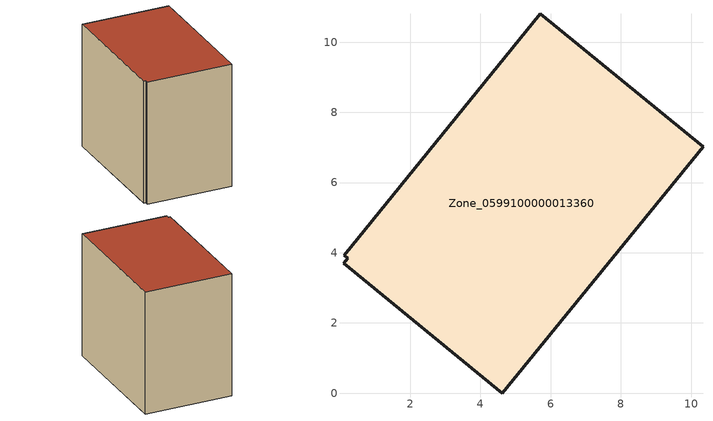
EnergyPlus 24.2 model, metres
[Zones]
Zone_0599100000013360
 floor ground (C_G): 10.34,7.02 4.62,0 0.1,3.7 0.22,3.85 0.12,3.93 5.71,10.81 z0
 wall outside (C_F): 10.34,7.02 5.71,10.81 0.12,3.93 0.22,3.85 0.1,3.7 4.62,0 10.34,7.02 z0:8.46
 roof outside (C_R): 4.62,0 10.34,7.02 5.71,10.81 0.12,3.93 0.22,3.85 0.1,3.7 z8.46
[BUILDING]
Pand.0599100000013360: North Axis=0; Terrain=City; Loads Convergence Tolerance Value=0.04; Temperature Convergence Tolerance Value=0.4; Solar Distribution=FullExterior; Maximum Number of Warmup Days=25; Minimum Number of Warmup Days=1
[Site:Location]
Rotterdam.The.Hague.AP_ZH_NLD Design_Conditions: Latitude=51.96; Longitude=4.45; Time Zone=1; Elevation=-4.5
[SITE:GROUNDTEMPERATURE:BUILDINGSURFACE]
18, 18, 18, 18, 18, 18, 18, 18, 18, 18, 18, 18
[MATERIAL] Thermal Absorptance=0.9; Solar Absorptance=0.7; Visible Absorptance=0.7
Name | Roughness | Thickness | Conductivity | Density | Specific Heat
G.TI.1946-1964 | MediumSmooth | 0.15 | 1 | 540 | 1210
F.TI.1946-1964 | Rough | 0.3 | 0.857143 | 1920 | 840
R.TI.1946-1964 | MediumRough | 0.2 | 0.277778 | 1500 | 1000
[CONSTRUCTION]
C_G: G.TI.1946-1964
C_F: F.TI.1946-1964
C_R: R.TI.1946-1964
[ZONE]
Zone_0599100000013360: Type=1; Multiplier=1; Ceiling Height=Autocalculate; Volume=Autocalculate; Floor Area=autocalculate; Part of Total Floor Area=Yes
[ZONEINFILTRATION:DESIGNFLOWRATE]
Infil_Zone_0599100000013360: Zone or ZoneList or Space or SpaceList=Zone_0599100000013360; Schedule=AlwaysOn; Design Flow Rate Calculation Method=Flow/Area; Flow Rate per Floor Area=0.003; Constant Term Coefficient=1; Temperature Term Coefficient=0; Velocity Term Coefficient=0; Velocity Squared Term Coefficient=0
[HVACTEMPLATE:ZONE:IDEALLOADSAIRSYSTEM]
Zone_0599100000013360: Maximum Heating Supply Air Temperature=50; Minimum Cooling Supply Air Temperature=13; Maximum Heating Supply Air Humidity Ratio=0.0156; Minimum Cooling Supply Air Humidity Ratio=0.0077; Heating Limit=NoLimit; Cooling Limit=NoLimit; Dehumidification Control Type=ConstantSensibleHeatRatio; Cooling Sensible Heat Ratio=0.7; Dehumidification Setpoint=60; Humidification Control Type=None; Humidification Setpoint=30; Outdoor Air Method=None; Outdoor Air Flow Rate per Person=0.00944; Outdoor Air Flow Rate per Zone Floor Area=0; Outdoor Air Flow Rate per Zone=0; Demand Controlled Ventilation Type=None; Outdoor Air Economizer Type=NoEconomizer; Heat Recovery Type=None; Sensible Heat Recovery Effectiveness=0.7; Latent Heat Recovery Effectiveness=0.65
[ZONECONTROL:THERMOSTAT]
ThermostatControl_Zone_0599100000013360: Zone or ZoneList=Zone_0599100000013360; Control Type Schedule=DualSetpointControlType; Control 1=Thermostat_Zone_0599100000013360; Temperature Difference Between Cutout And Setpoint=0
[THERMOSTATSETPOINT:DUALSETPOINT]
Thermostat_Zone_0599100000013360: Heating Setpoint Temperature Schedule=HeatingSetpoint_Zone_0599100000013360; Cooling Setpoint Temperature Schedule=CoolingSetpoint_Zone_0599100000013360
[SCHEDULE:COMPACT]
HeatingSetpoint_Zone_0599100000013360: Through: 12/31, For: AllDays, Until: 24:00, 21
CoolingSetpoint_Zone_0599100000013360: Through: 12/31, For: AllDays, Until: 24:00, 24
DualSetpointControlType: Through: 12/31, For: AllDays, Until: 24:00, 4
AlwaysOn: Through: 12/31, For: AllDays, Until: 24:00, 1
